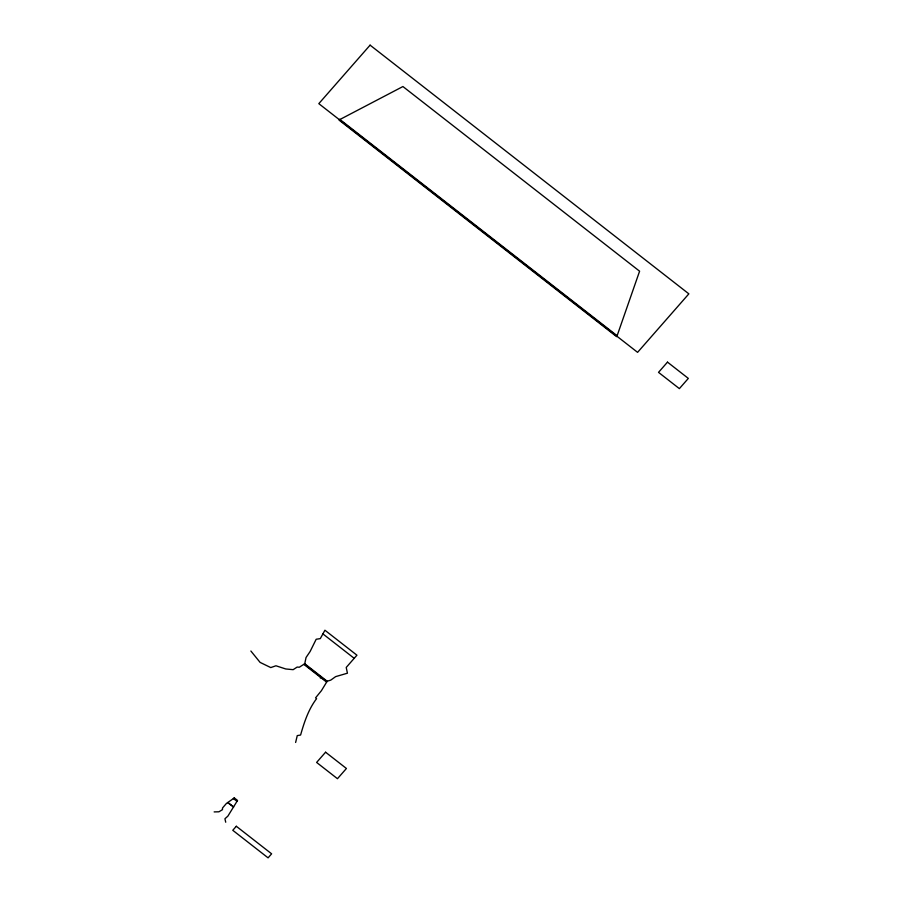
<?xml version="1.0" encoding="UTF-8"?>
<svg xmlns="http://www.w3.org/2000/svg" width="903" height="903" viewBox="0 0 903 903"><rect width="100%" height="100%" fill="white"/><g stroke="black" fill="none" stroke-linecap="round" stroke-linejoin="round"><path stroke-width="1.35" d="M225.716 822.215L224.926 818.761L227.883 816.131L237.534 800.453L234.317 797.936L233.448 798.557M250.876 651.018L260.098 662.396L270.765 667.577L275.946 665.782L285.788 668.976L293.148 669.665L297.166 667.069L299.322 667.238L304.74 663.728L306.049 657.508L310.101 651.526L316.174 639.256L320.305 638.613L324.922 630.226L356.933 655.194L346.221 667.452L347.429 673.198L335.634 676.629L330.78 680.106L327.179 681.234L321.412 690.682L315.576 697.838L316.592 698.651C308.521 709.205 304.198 722.276 300.597 735.042L297.256 735.618L295.631 742.458M616.941 336.243L639.595 271.205L402.919 86.541L339.449 119.749M214.146 811.91L218.921 811.797L222.477 809.675A17.123 16.164 -6.4 0 1 222.533 807.971L226.439 803.433L234.317 797.936M320.531 677.6L320.317 678.018M322.969 633.951L353.999 658.163M304.74 663.728L327.179 681.234M304.39 664.111L326.841 681.63M304.051 664.506L326.491 682.013M233.437 798.568L236.902 801.266M227.996 802.53L233.606 806.91M227.827 802.722L233.516 807.011M370.095 45.15L318.815 103.653L637.586 352.351L688.854 293.847L370.095 45.15M339.788 119.365L339.11 120.144L616.602 336.638L617.291 335.86L339.788 119.365M236.315 826.268L232.771 830.297L268.089 857.85L271.622 853.82L236.315 826.268M325.577 752.21L316.614 762.437L337.462 778.702L346.425 768.476L325.577 752.21M667.486 362.137L658.524 372.363L679.372 388.629L688.334 378.402L667.486 362.137"/></g></svg>
